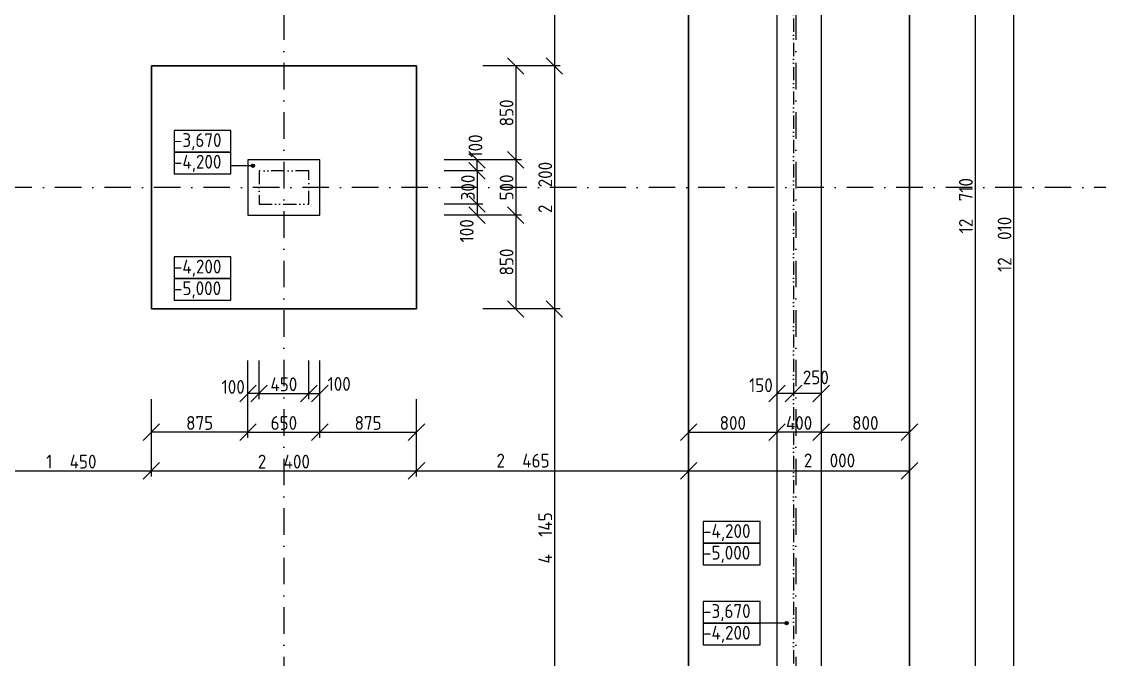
# Model space of a CAD drawing. Extents: x 4511820 to 5180432, y -1526536 to -944957.
# Drawn here: x 5102372 to 5112132, y -1464161 to -1458386 of the extents above; entities that cross this region are included whole.
import ezdxf

# ---------------------------------------------------------------- set-up
doc = ezdxf.new("R2010")
doc.units = 0
doc.header["$MEASUREMENT"] = 0
doc.linetypes.add('ACAD_ISO12W100', pattern=[22, 12, -3, 0.5, -3, 0.5, -3])
doc.linetypes.add('BODKOCIARKOVANA_3', pattern=[5.6, 3, -1.3, 0, -1.3])
doc.layers.get('0').update_dxf_attribs({"linetype": 'CONTINUOUS'})
doc.layers.get('Defpoints').update_dxf_attribs({"color": 61, "linetype": 'CONTINUOUS'})
for name, color, linetype in [('KÓTY', 4, 'CONTINUOUS'), ('MÚRY', 1, 'CONTINUOUS'), ('osi', 253, 'CONTINUOUS'), ('TENKÁ', 7, 'CONTINUOUS')]:
    doc.layers.add(name, color=color, linetype=linetype)
doc.styles.add('STYLE1', font='isocp.shx')
doc.dimstyles.new('STANDARD-50', dxfattribs={"dimtxt": 125, "dimasz": 150, "dimexe": 10, "dimexo": 200, "dimgap": 20, "dimtad": 1, "dimdsep": 46, "dimlunit": 6, "dimtxsty": 'STYLE1', "dimblk1": 'OBLIQUE', "dimblk2": 'OBLIQUE', "dimsah": 1, "dimcen": 2.5, "dimse1": 1, "dimse2": 1, "dimadec": 0, "dimazin": 0, "dimtfac": 1, "dimtmove": 1, "dimatfit": 3, "dimldrblk": 'OBLIQUE', "dimfxl": 1, "dimtolj": 1, "dimtzin": 0, "dimarcsym": 0})

# ---------------------------------------------------------------- blocks, each defined once
blk = doc.blocks.new('_OBLIQUE')
at = {"color": 0, "linetype": 'ByBlock'}
blk.add_line((-0.5, -0.5), (0.5, 0.5), dxfattribs=at)
blk = doc.blocks.new('*D37523')
at = {"layer": 'Defpoints', "color": 0}
for p in [(5103547.5, -1461088), (5105947.5, -1461088), (5105947.5, -1462452.5)]:
    blk.add_point(p, dxfattribs=at)
at = {"layer": 'KÓTY', "color": 0, "lineweight": -2}
blk.add_line((5103547.5, -1462452.5), (5105947.5, -1462452.5), dxfattribs=at)
at = {"layer": 'KÓTY', "color": 0, "linetype": 'ByBlock', "lineweight": -2, "xscale": 150, "yscale": 150, "zscale": 150, "rotation": 180}
blk.add_blockref('_OBLIQUE', (5103547.5, -1462452.5), dxfattribs=at)
at = {"layer": 'KÓTY', "color": 0, "linetype": 'ByBlock', "lineweight": -2, "xscale": 150, "yscale": 150, "zscale": 150}
blk.add_blockref('_OBLIQUE', (5105947.5, -1462452.5), dxfattribs=at)
at = {"layer": 'KÓTY', "color": 0, "insert": (5104747.5, -1462370), "char_height": 125, "attachment_point": 5, "style": 'STYLE1'}
blk.add_mtext('\\A1;2ﾠ400', dxfattribs=at)
blk = doc.blocks.new('*D37524')
at = {"layer": 'Defpoints', "color": 0}
for p in [(5103547.5, -1460238), (5104422.5, -1460238), (5103547.5, -1462102.5)]:
    blk.add_point(p, dxfattribs=at)
at = {"layer": 'KÓTY', "color": 0, "lineweight": -2}
blk.add_line((5104422.5, -1462102.5), (5103547.5, -1462102.5), dxfattribs=at)
at = {"layer": 'KÓTY', "color": 0, "linetype": 'ByBlock', "lineweight": -2, "xscale": 150, "yscale": 150, "zscale": 150, "rotation": 180}
blk.add_blockref('_OBLIQUE', (5103547.5, -1462102.5), dxfattribs=at)
at = {"layer": 'KÓTY', "color": 0, "linetype": 'ByBlock', "lineweight": -2, "xscale": 150, "yscale": 150, "zscale": 150}
blk.add_blockref('_OBLIQUE', (5104422.5, -1462102.5), dxfattribs=at)
at = {"layer": 'KÓTY', "color": 0, "insert": (5103985, -1462020), "char_height": 125, "attachment_point": 5, "style": 'STYLE1'}
blk.add_mtext('\\A1;875', dxfattribs=at)
blk = doc.blocks.new('*D37525')
at = {"layer": 'Defpoints', "color": 0}
for p in [(5104522.5, -1460138), (5104972.5, -1460138), (5104972.5, -1461752.5)]:
    blk.add_point(p, dxfattribs=at)
at = {"layer": 'KÓTY', "color": 0, "lineweight": -2}
blk.add_line((5104522.5, -1461752.5), (5104972.5, -1461752.5), dxfattribs=at)
at = {"layer": 'KÓTY', "color": 0, "linetype": 'ByBlock', "lineweight": -2, "xscale": 150, "yscale": 150, "zscale": 150, "rotation": 180}
blk.add_blockref('_OBLIQUE', (5104522.5, -1461752.5), dxfattribs=at)
at = {"layer": 'KÓTY', "color": 0, "linetype": 'ByBlock', "lineweight": -2, "xscale": 150, "yscale": 150, "zscale": 150}
blk.add_blockref('_OBLIQUE', (5104972.5, -1461752.5), dxfattribs=at)
at = {"layer": 'KÓTY', "color": 0, "insert": (5104747.5, -1461670), "char_height": 125, "attachment_point": 5, "style": 'STYLE1'}
blk.add_mtext('\\A1;450', dxfattribs=at)
blk = doc.blocks.new('*D37526')
at = {"layer": 'Defpoints', "color": 0}
for p in [(5104422.5, -1460238), (5105072.5, -1460238), (5105072.5, -1462102.5)]:
    blk.add_point(p, dxfattribs=at)
at = {"layer": 'KÓTY', "color": 0, "lineweight": -2}
blk.add_line((5104422.5, -1462102.5), (5105072.5, -1462102.5), dxfattribs=at)
at = {"layer": 'KÓTY', "color": 0, "linetype": 'ByBlock', "lineweight": -2, "xscale": 150, "yscale": 150, "zscale": 150, "rotation": 180}
blk.add_blockref('_OBLIQUE', (5104422.5, -1462102.5), dxfattribs=at)
at = {"layer": 'KÓTY', "color": 0, "linetype": 'ByBlock', "lineweight": -2, "xscale": 150, "yscale": 150, "zscale": 150}
blk.add_blockref('_OBLIQUE', (5105072.5, -1462102.5), dxfattribs=at)
at = {"layer": 'KÓTY', "color": 0, "insert": (5104747.5, -1462020), "char_height": 125, "attachment_point": 5, "style": 'STYLE1'}
blk.add_mtext('\\A1;650', dxfattribs=at)
blk = doc.blocks.new('*D37527')
at = {"layer": 'Defpoints', "color": 0}
for p in [(5105072.5, -1460238), (5105947.5, -1460238), (5105947.5, -1462102.5)]:
    blk.add_point(p, dxfattribs=at)
at = {"layer": 'KÓTY', "color": 0, "lineweight": -2}
blk.add_line((5105072.5, -1462102.5), (5105947.5, -1462102.5), dxfattribs=at)
at = {"layer": 'KÓTY', "color": 0, "linetype": 'ByBlock', "lineweight": -2, "xscale": 150, "yscale": 150, "zscale": 150, "rotation": 180}
blk.add_blockref('_OBLIQUE', (5105072.5, -1462102.5), dxfattribs=at)
at = {"layer": 'KÓTY', "color": 0, "linetype": 'ByBlock', "lineweight": -2, "xscale": 150, "yscale": 150, "zscale": 150}
blk.add_blockref('_OBLIQUE', (5105947.5, -1462102.5), dxfattribs=at)
at = {"layer": 'KÓTY', "color": 0, "insert": (5105510, -1462020), "char_height": 125, "attachment_point": 5, "style": 'STYLE1'}
blk.add_mtext('\\A1;875', dxfattribs=at)
blk = doc.blocks.new('*D37528')
at = {"layer": 'Defpoints', "color": 0}
for p in [(5104972.5, -1460138), (5105072.5, -1460138), (5105072.5, -1461752.5)]:
    blk.add_point(p, dxfattribs=at)
at = {"layer": 'KÓTY', "color": 0, "lineweight": -2}
blk.add_line((5104972.5, -1461752.5), (5105072.5, -1461752.5), dxfattribs=at)
at = {"layer": 'KÓTY', "color": 0, "linetype": 'ByBlock', "lineweight": -2, "xscale": 150, "yscale": 150, "zscale": 150, "rotation": 180}
blk.add_blockref('_OBLIQUE', (5104972.5, -1461752.5), dxfattribs=at)
at = {"layer": 'KÓTY', "color": 0, "linetype": 'ByBlock', "lineweight": -2, "xscale": 150, "yscale": 150, "zscale": 150}
blk.add_blockref('_OBLIQUE', (5105072.5, -1461752.5), dxfattribs=at)
at = {"layer": 'KÓTY', "color": 0, "insert": (5105248, -1461666.5), "char_height": 125, "attachment_point": 5, "style": 'STYLE1'}
blk.add_mtext('\\A1;100', dxfattribs=at)
blk = doc.blocks.new('*D37529')
at = {"layer": 'Defpoints', "color": 0}
for p in [(5104422.5, -1460138), (5104522.5, -1460138), (5104422.5, -1461752.5)]:
    blk.add_point(p, dxfattribs=at)
at = {"layer": 'KÓTY', "color": 0, "lineweight": -2}
blk.add_line((5104522.5, -1461752.5), (5104422.5, -1461752.5), dxfattribs=at)
at = {"layer": 'KÓTY', "color": 0, "linetype": 'ByBlock', "lineweight": -2, "xscale": 150, "yscale": 150, "zscale": 150, "rotation": 180}
blk.add_blockref('_OBLIQUE', (5104422.5, -1461752.5), dxfattribs=at)
at = {"layer": 'KÓTY', "color": 0, "linetype": 'ByBlock', "lineweight": -2, "xscale": 150, "yscale": 150, "zscale": 150}
blk.add_blockref('_OBLIQUE', (5104522.5, -1461752.5), dxfattribs=at)
at = {"layer": 'KÓTY', "color": 0, "insert": (5104288.5, -1461693.5), "char_height": 125, "attachment_point": 5, "style": 'STYLE1'}
blk.add_mtext('\\A1;100', dxfattribs=at)
blk = doc.blocks.new('*D37539')
at = {"layer": 'Defpoints', "color": 0}
for p in [(5103547.5, -1460988), (5102097.5, -1461088), (5103547.5, -1462452.5)]:
    blk.add_point(p, dxfattribs=at)
at = {"layer": 'KÓTY', "color": 0, "lineweight": -2}
blk.add_line((5102097.5, -1462452.5), (5103547.5, -1462452.5), dxfattribs=at)
at = {"layer": 'KÓTY', "color": 0, "linetype": 'ByBlock', "lineweight": -2, "xscale": 150, "yscale": 150, "zscale": 150, "rotation": 180}
blk.add_blockref('_OBLIQUE', (5102097.5, -1462452.5), dxfattribs=at)
at = {"layer": 'KÓTY', "color": 0, "linetype": 'ByBlock', "lineweight": -2, "xscale": 150, "yscale": 150, "zscale": 150}
blk.add_blockref('_OBLIQUE', (5103547.5, -1462452.5), dxfattribs=at)
at = {"layer": 'KÓTY', "color": 0, "insert": (5102822.5, -1462370), "char_height": 125, "attachment_point": 5, "style": 'STYLE1'}
blk.add_mtext('\\A1;1ﾠ450', dxfattribs=at)
blk = doc.blocks.new('*D37540')
at = {"layer": 'Defpoints', "color": 0}
for p in [(5105947.5, -1460988), (5108412.5, -1460988), (5108412.5, -1462452.5)]:
    blk.add_point(p, dxfattribs=at)
at = {"layer": 'KÓTY', "color": 0, "lineweight": -2}
blk.add_line((5105947.5, -1462452.5), (5108412.5, -1462452.5), dxfattribs=at)
at = {"layer": 'KÓTY', "color": 0, "linetype": 'ByBlock', "lineweight": -2, "xscale": 150, "yscale": 150, "zscale": 150, "rotation": 180}
blk.add_blockref('_OBLIQUE', (5105947.5, -1462452.5), dxfattribs=at)
at = {"layer": 'KÓTY', "color": 0, "linetype": 'ByBlock', "lineweight": -2, "xscale": 150, "yscale": 150, "zscale": 150}
blk.add_blockref('_OBLIQUE', (5108412.5, -1462452.5), dxfattribs=at)
at = {"layer": 'KÓTY', "color": 0, "insert": (5106913, -1462361), "char_height": 125, "attachment_point": 5, "style": 'STYLE1'}
blk.add_mtext('\\A1;2ﾠ465', dxfattribs=at)
blk = doc.blocks.new('*D37541')
at = {"layer": 'Defpoints', "color": 0}
for p in [(5108412.5, -1462452.5), (5110412.5, -1462452.5), (5110412.5, -1462452.5)]:
    blk.add_point(p, dxfattribs=at)
at = {"layer": 'KÓTY', "color": 0, "lineweight": -2}
blk.add_line((5108412.5, -1462452.5), (5110412.5, -1462452.5), dxfattribs=at)
at = {"layer": 'KÓTY', "color": 0, "linetype": 'ByBlock', "lineweight": -2, "xscale": 150, "yscale": 150, "zscale": 150, "rotation": 180}
blk.add_blockref('_OBLIQUE', (5108412.5, -1462452.5), dxfattribs=at)
at = {"layer": 'KÓTY', "color": 0, "linetype": 'ByBlock', "lineweight": -2, "xscale": 150, "yscale": 150, "zscale": 150}
blk.add_blockref('_OBLIQUE', (5110412.5, -1462452.5), dxfattribs=at)
at = {"layer": 'KÓTY', "color": 0, "insert": (5109688, -1462359.5), "char_height": 125, "attachment_point": 5, "style": 'STYLE1'}
blk.add_mtext('\\A1;2ﾠ000', dxfattribs=at)
blk = doc.blocks.new('*D37579')
at = {"layer": 'Defpoints', "color": 0}
for p in [(5109212.5, -1462102.5), (5108412.5, -1462452.5), (5109212.5, -1462452.5)]:
    blk.add_point(p, dxfattribs=at)
at = {"layer": 'KÓTY', "color": 0, "lineweight": -2}
blk.add_line((5108412.5, -1462102.5), (5109212.5, -1462102.5), dxfattribs=at)
at = {"layer": 'KÓTY', "color": 0, "linetype": 'ByBlock', "lineweight": -2, "xscale": 150, "yscale": 150, "zscale": 150, "rotation": 180}
blk.add_blockref('_OBLIQUE', (5108412.5, -1462102.5), dxfattribs=at)
at = {"layer": 'KÓTY', "color": 0, "linetype": 'ByBlock', "lineweight": -2, "xscale": 150, "yscale": 150, "zscale": 150}
blk.add_blockref('_OBLIQUE', (5109212.5, -1462102.5), dxfattribs=at)
at = {"layer": 'KÓTY', "color": 0, "insert": (5108812.5, -1462020), "char_height": 125, "attachment_point": 5, "style": 'STYLE1'}
blk.add_mtext('\\A1;800', dxfattribs=at)
blk = doc.blocks.new('*D37580')
at = {"layer": 'Defpoints', "color": 0}
for p in [(5110412.5, -1462102.5), (5109612.5, -1462452.5), (5110412.5, -1462452.5)]:
    blk.add_point(p, dxfattribs=at)
at = {"layer": 'KÓTY', "color": 0, "lineweight": -2}
blk.add_line((5109612.5, -1462102.5), (5110412.5, -1462102.5), dxfattribs=at)
at = {"layer": 'KÓTY', "color": 0, "linetype": 'ByBlock', "lineweight": -2, "xscale": 150, "yscale": 150, "zscale": 150, "rotation": 180}
blk.add_blockref('_OBLIQUE', (5109612.5, -1462102.5), dxfattribs=at)
at = {"layer": 'KÓTY', "color": 0, "linetype": 'ByBlock', "lineweight": -2, "xscale": 150, "yscale": 150, "zscale": 150}
blk.add_blockref('_OBLIQUE', (5110412.5, -1462102.5), dxfattribs=at)
at = {"layer": 'KÓTY', "color": 0, "insert": (5110012.5, -1462020), "char_height": 125, "attachment_point": 5, "style": 'STYLE1'}
blk.add_mtext('\\A1;800', dxfattribs=at)
blk = doc.blocks.new('*D37581')
at = {"layer": 'Defpoints', "color": 0}
for p in [(5109212.5, -1462102.5), (5109212.5, -1462452.5), (5109612.5, -1462452.5)]:
    blk.add_point(p, dxfattribs=at)
at = {"layer": 'KÓTY', "color": 0, "lineweight": -2}
blk.add_line((5109612.5, -1462102.5), (5109212.5, -1462102.5), dxfattribs=at)
at = {"layer": 'KÓTY', "color": 0, "linetype": 'ByBlock', "lineweight": -2, "xscale": 150, "yscale": 150, "zscale": 150, "rotation": 180}
blk.add_blockref('_OBLIQUE', (5109212.5, -1462102.5), dxfattribs=at)
at = {"layer": 'KÓTY', "color": 0, "linetype": 'ByBlock', "lineweight": -2, "xscale": 150, "yscale": 150, "zscale": 150}
blk.add_blockref('_OBLIQUE', (5109612.5, -1462102.5), dxfattribs=at)
at = {"layer": 'KÓTY', "color": 0, "insert": (5109412.5, -1462020), "char_height": 125, "attachment_point": 5, "style": 'STYLE1'}
blk.add_mtext('\\A1;400', dxfattribs=at)
blk = doc.blocks.new('*D37582')
at = {"layer": 'Defpoints', "color": 0}
for p in [(5109362.5, -1461752.5), (5109362.5, -1462102.5), (5109612.5, -1462102.5)]:
    blk.add_point(p, dxfattribs=at)
at = {"layer": 'KÓTY', "color": 0, "lineweight": -2}
blk.add_line((5109612.5, -1461752.5), (5109362.5, -1461752.5), dxfattribs=at)
at = {"layer": 'KÓTY', "color": 0, "linetype": 'ByBlock', "lineweight": -2, "xscale": 150, "yscale": 150, "zscale": 150, "rotation": 180}
blk.add_blockref('_OBLIQUE', (5109362.5, -1461752.5), dxfattribs=at)
at = {"layer": 'KÓTY', "color": 0, "linetype": 'ByBlock', "lineweight": -2, "xscale": 150, "yscale": 150, "zscale": 150}
blk.add_blockref('_OBLIQUE', (5109612.5, -1461752.5), dxfattribs=at)
at = {"layer": 'KÓTY', "color": 0, "insert": (5109564, -1461607.5), "char_height": 125, "attachment_point": 5, "style": 'STYLE1'}
blk.add_mtext('\\A1;250', dxfattribs=at)
blk = doc.blocks.new('*D37583')
at = {"layer": 'Defpoints', "color": 0}
for p in [(5109212.5, -1461752.5), (5109212.5, -1461752.5), (5109362.5, -1461752.5)]:
    blk.add_point(p, dxfattribs=at)
at = {"layer": 'KÓTY', "color": 0, "lineweight": -2}
blk.add_line((5109362.5, -1461752.5), (5109212.5, -1461752.5), dxfattribs=at)
at = {"layer": 'KÓTY', "color": 0, "linetype": 'ByBlock', "lineweight": -2, "xscale": 150, "yscale": 150, "zscale": 150, "rotation": 180}
blk.add_blockref('_OBLIQUE', (5109212.5, -1461752.5), dxfattribs=at)
at = {"layer": 'KÓTY', "color": 0, "linetype": 'ByBlock', "lineweight": -2, "xscale": 150, "yscale": 150, "zscale": 150}
blk.add_blockref('_OBLIQUE', (5109362.5, -1461752.5), dxfattribs=at)
at = {"layer": 'KÓTY', "color": 0, "insert": (5109067, -1461678.5), "char_height": 125, "attachment_point": 5, "style": 'STYLE1'}
blk.add_mtext('\\A1;150', dxfattribs=at)
blk = doc.blocks.new('*D37600')
at = {"layer": 'Defpoints', "color": 0}
for p in [(5105947.5, -1460988), (5105997.5, -1465133), (5107196.5, -1465133)]:
    blk.add_point(p, dxfattribs=at)
at = {"layer": 'KÓTY', "color": 0, "lineweight": -2}
blk.add_line((5107196.5, -1460988), (5107196.5, -1465133), dxfattribs=at)
at = {"layer": 'KÓTY', "color": 0, "linetype": 'ByBlock', "lineweight": -2, "xscale": 150, "yscale": 150, "zscale": 150}
for p, rotation in [((5107196.5, -1460988), 90), ((5107196.5, -1465133), 270)]:
    blk.add_blockref('_OBLIQUE', p, dxfattribs=dict(at, rotation=rotation))
at = {"layer": 'KÓTY', "color": 0, "insert": (5107114, -1463060.5), "char_height": 125, "attachment_point": 5, "rotation": 90, "style": 'STYLE1'}
blk.add_mtext('\\A1;4ﾠ145', dxfattribs=at)
blk = doc.blocks.new('*D37601')
at = {"layer": 'Defpoints', "color": 0}
for p in [(5105947.5, -1458788), (5105947.5, -1460988), (5107196.5, -1460988)]:
    blk.add_point(p, dxfattribs=at)
at = {"layer": 'KÓTY', "color": 0, "lineweight": -2}
blk.add_line((5107196.5, -1458788), (5107196.5, -1460988), dxfattribs=at)
at = {"layer": 'KÓTY', "color": 0, "linetype": 'ByBlock', "lineweight": -2, "xscale": 150, "yscale": 150, "zscale": 150}
for p, rotation in [((5107196.5, -1458788), 90), ((5107196.5, -1460988), 270)]:
    blk.add_blockref('_OBLIQUE', p, dxfattribs=dict(at, rotation=rotation))
at = {"layer": 'KÓTY', "color": 0, "insert": (5107114, -1459888), "char_height": 125, "attachment_point": 5, "rotation": 90, "style": 'STYLE1'}
blk.add_mtext('\\A1;2ﾠ200', dxfattribs=at)
blk = doc.blocks.new('*D37602')
at = {"layer": 'Defpoints', "color": 0}
for p in [(5106022.5, -1454568), (5105947.5, -1458788), (5107196.5, -1458788)]:
    blk.add_point(p, dxfattribs=at)
at = {"layer": 'KÓTY', "color": 0, "lineweight": -2}
blk.add_line((5107196.5, -1454568), (5107196.5, -1458788), dxfattribs=at)
at = {"layer": 'KÓTY', "color": 0, "linetype": 'ByBlock', "lineweight": -2, "xscale": 150, "yscale": 150, "zscale": 150}
for p, rotation in [((5107196.5, -1454568), 90), ((5107196.5, -1458788), 270)]:
    blk.add_blockref('_OBLIQUE', p, dxfattribs=dict(at, rotation=rotation))
at = {"layer": 'KÓTY', "color": 0, "insert": (5107114, -1456678), "char_height": 125, "attachment_point": 5, "rotation": 90, "style": 'STYLE1'}
blk.add_mtext('\\A1;4ﾠ220', dxfattribs=at)
blk = doc.blocks.new('*D37606')
at = {"layer": 'Defpoints', "color": 0}
for p in [(5105072.5, -1459638), (5105072.5, -1460138), (5106846.5, -1460138)]:
    blk.add_point(p, dxfattribs=at)
at = {"layer": 'KÓTY', "color": 0, "lineweight": -2}
blk.add_line((5106846.5, -1459638), (5106846.5, -1460138), dxfattribs=at)
at = {"layer": 'KÓTY', "color": 0, "linetype": 'ByBlock', "lineweight": -2, "xscale": 150, "yscale": 150, "zscale": 150}
for p, rotation in [((5106846.5, -1459638), 90), ((5106846.5, -1460138), 270)]:
    blk.add_blockref('_OBLIQUE', p, dxfattribs=dict(at, rotation=rotation))
at = {"layer": 'KÓTY', "color": 0, "insert": (5106764, -1459888), "char_height": 125, "attachment_point": 5, "rotation": 90, "style": 'STYLE1'}
blk.add_mtext('\\A1;500', dxfattribs=at)
blk = doc.blocks.new('*D37607')
at = {"layer": 'Defpoints', "color": 0}
for p in [(5104972.5, -1459738), (5104972.5, -1460038), (5106496.5, -1460038)]:
    blk.add_point(p, dxfattribs=at)
at = {"layer": 'KÓTY', "color": 0, "lineweight": -2}
blk.add_line((5106496.5, -1459738), (5106496.5, -1460038), dxfattribs=at)
at = {"layer": 'KÓTY', "color": 0, "linetype": 'ByBlock', "lineweight": -2, "xscale": 150, "yscale": 150, "zscale": 150}
for p, rotation in [((5106496.5, -1459738), 90), ((5106496.5, -1460038), 270)]:
    blk.add_blockref('_OBLIQUE', p, dxfattribs=dict(at, rotation=rotation))
at = {"layer": 'KÓTY', "color": 0, "insert": (5106414, -1459888), "char_height": 125, "attachment_point": 5, "rotation": 90, "style": 'STYLE1'}
blk.add_mtext('\\A1;300', dxfattribs=at)
blk = doc.blocks.new('*D37608')
at = {"layer": 'Defpoints', "color": 0}
for p in [(5104972.5, -1459638), (5106496.5, -1459638), (5104972.5, -1459738)]:
    blk.add_point(p, dxfattribs=at)
at = {"layer": 'KÓTY', "color": 0, "lineweight": -2}
blk.add_line((5106496.5, -1459738), (5106496.5, -1459638), dxfattribs=at)
at = {"layer": 'KÓTY', "color": 0, "linetype": 'ByBlock', "lineweight": -2, "xscale": 150, "yscale": 150, "zscale": 150}
for p, rotation in [((5106496.5, -1459638), 90), ((5106496.5, -1459738), 270)]:
    blk.add_blockref('_OBLIQUE', p, dxfattribs=dict(at, rotation=rotation))
at = {"layer": 'KÓTY', "color": 0, "insert": (5106482, -1459513), "char_height": 125, "attachment_point": 5, "rotation": 90, "style": 'STYLE1'}
blk.add_mtext('\\A1;100', dxfattribs=at)
blk = doc.blocks.new('*D37609')
at = {"layer": 'Defpoints', "color": 0}
for p in [(5104972.5, -1460038), (5104972.5, -1460138), (5106496.5, -1460138)]:
    blk.add_point(p, dxfattribs=at)
at = {"layer": 'KÓTY', "color": 0, "lineweight": -2}
blk.add_line((5106496.5, -1460038), (5106496.5, -1460138), dxfattribs=at)
at = {"layer": 'KÓTY', "color": 0, "linetype": 'ByBlock', "lineweight": -2, "xscale": 150, "yscale": 150, "zscale": 150}
for p, rotation in [((5106496.5, -1460038), 90), ((5106496.5, -1460138), 270)]:
    blk.add_blockref('_OBLIQUE', p, dxfattribs=dict(at, rotation=rotation))
at = {"layer": 'KÓTY', "color": 0, "insert": (5106403, -1460280.5), "char_height": 125, "attachment_point": 5, "rotation": 90, "style": 'STYLE1'}
blk.add_mtext('\\A1;100', dxfattribs=at)
blk = doc.blocks.new('*D37610')
at = {"layer": 'Defpoints', "color": 0}
for p in [(5105947.5, -1458788), (5105072.5, -1459638), (5106846.5, -1459638)]:
    blk.add_point(p, dxfattribs=at)
at = {"layer": 'KÓTY', "color": 0, "lineweight": -2}
blk.add_line((5106846.5, -1458788), (5106846.5, -1459638), dxfattribs=at)
at = {"layer": 'KÓTY', "color": 0, "linetype": 'ByBlock', "lineweight": -2, "xscale": 150, "yscale": 150, "zscale": 150}
for p, rotation in [((5106846.5, -1458788), 90), ((5106846.5, -1459638), 270)]:
    blk.add_blockref('_OBLIQUE', p, dxfattribs=dict(at, rotation=rotation))
at = {"layer": 'KÓTY', "color": 0, "insert": (5106764, -1459213), "char_height": 125, "attachment_point": 5, "rotation": 90, "style": 'STYLE1'}
blk.add_mtext('\\A1;850', dxfattribs=at)
blk = doc.blocks.new('*D37611')
at = {"layer": 'Defpoints', "color": 0}
for p in [(5105947.5, -1460138), (5105072.5, -1460988), (5106846.5, -1460988)]:
    blk.add_point(p, dxfattribs=at)
at = {"layer": 'KÓTY', "color": 0, "lineweight": -2}
blk.add_line((5106846.5, -1460138), (5106846.5, -1460988), dxfattribs=at)
at = {"layer": 'KÓTY', "color": 0, "linetype": 'ByBlock', "lineweight": -2, "xscale": 150, "yscale": 150, "zscale": 150}
for p, rotation in [((5106846.5, -1460138), 90), ((5106846.5, -1460988), 270)]:
    blk.add_blockref('_OBLIQUE', p, dxfattribs=dict(at, rotation=rotation))
at = {"layer": 'KÓTY', "color": 0, "insert": (5106764, -1460563), "char_height": 125, "attachment_point": 5, "rotation": 90, "style": 'STYLE1'}
blk.add_mtext('\\A1;850', dxfattribs=at)
blk = doc.blocks.new('*D37787')
at = {"layer": 'Defpoints', "color": 0}
for p in [(5109612.5, -1453698), (5109612.5, -1466408), (5111005.5, -1466408)]:
    blk.add_point(p, dxfattribs=at)
at = {"layer": 'KÓTY', "color": 0, "lineweight": -2}
blk.add_line((5111005.5, -1453698), (5111005.5, -1466408), dxfattribs=at)
at = {"layer": 'KÓTY', "color": 0, "linetype": 'ByBlock', "lineweight": -2, "xscale": 150, "yscale": 150, "zscale": 150}
for p, rotation in [((5111005.5, -1453698), 90), ((5111005.5, -1466408), 270)]:
    blk.add_blockref('_OBLIQUE', p, dxfattribs=dict(at, rotation=rotation))
at = {"layer": 'KÓTY', "color": 0, "insert": (5110923, -1460053), "char_height": 125, "attachment_point": 5, "rotation": 90, "style": 'STYLE1'}
blk.add_mtext('\\A1;12ﾠ710', dxfattribs=at)
blk = doc.blocks.new('*D37788')
at = {"layer": 'Defpoints', "color": 0}
for p in [(5110412.5, -1454398), (5110412.5, -1466408), (5111355.5, -1466408)]:
    blk.add_point(p, dxfattribs=at)
at = {"layer": 'KÓTY', "color": 0, "lineweight": -2}
blk.add_line((5111355.5, -1454398), (5111355.5, -1466408), dxfattribs=at)
at = {"layer": 'KÓTY', "color": 0, "linetype": 'ByBlock', "lineweight": -2, "xscale": 150, "yscale": 150, "zscale": 150}
for p, rotation in [((5111355.5, -1454398), 90), ((5111355.5, -1466408), 270)]:
    blk.add_blockref('_OBLIQUE', p, dxfattribs=dict(at, rotation=rotation))
at = {"layer": 'KÓTY', "color": 0, "insert": (5111273, -1460403), "char_height": 125, "attachment_point": 5, "rotation": 90, "style": 'STYLE1'}
blk.add_mtext('\\A1;12ﾠ010', dxfattribs=at)

msp = doc.modelspace()

# ---------------------------------------------------------------- hatches: boundary and pattern name
at = {"layer": 'KÓTY', "ltscale": 0.25}
for points in [[(5104452, -1459692, 1), (5104482, -1459692, 1)], [(5109300, -1463846.25, 1), (5109300, -1463816.25, 1)]]:
    msp.add_hatch(color=256, dxfattribs=at).paths.add_polyline_path(points)

# ---------------------------------------------------------------- linework, layer by layer
at = {"layer": 'KÓTY'}
for p, q in [((5106899.903, -1458788), (5106549.903, -1458788)), ((5107249.903, -1458788), (5106899.903, -1458788)), ((5104467, -1459692), (5104267.816, -1459692)), ((5106549.903, -1459638), (5106199.903, -1459638)), ((5106899.903, -1459638), (5106549.903, -1459638)), ((5106549.903, -1459738), (5106199.903, -1459738)), ((5106549.903, -1460038), (5106199.903, -1460038)), ((5106549.903, -1460138), (5106199.903, -1460138)), ((5106899.903, -1460138), (5106549.903, -1460138)), ((5106899.903, -1460988), (5106549.903, -1460988)), ((5107249.903, -1460988), (5106899.903, -1460988)), ((5104422.5, -1461805.903), (5104422.5, -1461455.903)), ((5104522.5, -1461805.903), (5104522.5, -1461455.903)), ((5104972.5, -1461805.903), (5104972.5, -1461455.903)), ((5105072.5, -1461805.903), (5105072.5, -1461455.903)), ((5103547.5, -1462155.903), (5103547.5, -1461805.903)), ((5104422.5, -1462155.903), (5104422.5, -1461805.903)), ((5105072.5, -1462155.903), (5105072.5, -1461805.903)), ((5105947.5, -1462155.903), (5105947.5, -1461805.903)), ((5103547.5, -1462505.903), (5103547.5, -1462155.903)), ((5105947.5, -1462505.903), (5105947.5, -1462155.903)), ((5109315, -1463831.25), (5109058.816, -1463831.25))]:
    msp.add_line(p, q, dxfattribs=at)
at = {"layer": 'KÓTY', "ltscale": 0.25}
for centre in [(5104467, -1459692), (5109300, -1463831.25)]:
    msp.add_circle(centre, 15, dxfattribs=at)
at = {"layer": 'MÚRY', "linetype": 'Continuous', "lineweight": 30}
for p, q in [((5108412.5, -1452168), (5108412.5, -1467812.5)), ((5110412.5, -1454398), (5110412.5, -1467812.5)), ((5103547.5, -1458788), (5105947.5, -1458788)), ((5103547.5, -1460988), (5103547.5, -1458788)), ((5105947.5, -1460988), (5105947.5, -1458788)), ((5103547.5, -1460988), (5105947.5, -1460988))]:
    msp.add_line(p, q, dxfattribs=at)
at = {"layer": 'osi', "linetype": 'BODKOCIARKOVANA_3', "ltscale": 80}
for p, q in [((5104747.5, -1437250.906), (5104747.5, -1469178.809)), ((5109382.5, -1437250.906), (5109382.5, -1469178.809)), ((5158927.164, -1459888), (5092648, -1459888))]:
    msp.add_line(p, q, dxfattribs=at)
at = {"layer": 'TENKÁ', "color": 40, "linetype": 'ACAD_ISO12W100', "ltscale": 10}
msp.add_line((5109362.5, -1451318), (5109362.5, -1466408), dxfattribs=at)
at = {"layer": 'TENKÁ', "linetype": 'Continuous', "lineweight": 25}
for p, q in [((5109212.5, -1451368), (5109212.5, -1466408)), ((5109612.5, -1453698), (5109612.5, -1466408)), ((5105072.5, -1459638), (5104422.5, -1459638)), ((5104422.5, -1459638), (5104422.5, -1460138)), ((5105072.5, -1460138), (5105072.5, -1459638)), ((5104422.5, -1460138), (5105072.5, -1460138))]:
    msp.add_line(p, q, dxfattribs=at)
at = {"layer": 'TENKÁ', "ltscale": 0.25}
for points in [[(5104267.816, -1459567.5), (5104267.816, -1459371.25), (5103753.184, -1459371.25), (5103753.184, -1459567.5)], [(5104267.816, -1459763.75), (5104267.816, -1459567.5), (5103753.184, -1459567.5), (5103753.184, -1459763.75)], [(5104267.816, -1460712.75), (5104267.816, -1460516.5), (5103753.184, -1460516.5), (5103753.184, -1460712.75)], [(5104267.816, -1460909), (5104267.816, -1460712.75), (5103753.184, -1460712.75), (5103753.184, -1460909)], [(5109058.816, -1463106.802), (5109058.816, -1462910.552), (5108544.184, -1462910.552), (5108544.184, -1463106.802)], [(5109058.816, -1463303.052), (5109058.816, -1463106.802), (5108544.184, -1463106.802), (5108544.184, -1463303.052)], [(5109058.816, -1463831.25), (5109058.816, -1463635), (5108544.184, -1463635), (5108544.184, -1463831.25)], [(5109058.816, -1464027.5), (5109058.816, -1463831.25), (5108544.184, -1463831.25), (5108544.184, -1464027.5)]]:
    msp.add_lwpolyline(points, close=True, dxfattribs=at)
at = {"layer": 'TENKÁ', "color": 40, "linetype": 'ACAD_ISO12W100', "ltscale": 10}
msp.add_lwpolyline([(5104972.5, -1459738), (5104522.5, -1459738), (5104522.5, -1460038), (5104972.5, -1460038)], close=True, dxfattribs=at)

# ---------------------------------------------------------------- texts
at = {"layer": 'TENKÁ', "ltscale": 0.25, "style": 'STYLE1'}
for s, p in [('-3,670', (5103752.073, -1459521.451)), ('-4,200', (5103752.073, -1459717.701)), ('-4,200', (5103752.073, -1460666.701)), ('-5,000', (5103752.073, -1460862.951)), ('-4,200', (5108543.073, -1463060.753)), ('-5,000', (5108543.073, -1463257.003)), ('-3,670', (5108543.073, -1463785.201)), ('-4,200', (5108543.073, -1463981.451))]:
    msp.add_text(s, height=125, dxfattribs=at).set_placement(p)

# ---------------------------------------------------------------- dimensions: what is measured, and where the dimension line sits
at = {"layer": 'KÓTY'}
for base, p1, p2, picture, middle in [((5111005.5, -1466408), (5109612.5, -1453698), (5109612.5, -1466408), '*D37787', (5110922.957, -1460053)), ((5111355.5, -1466408), (5110412.5, -1454398), (5110412.5, -1466408), '*D37788', (5111272.957, -1460403)), ((5107196.5, -1458788), (5106022.5, -1454568), (5105947.5, -1458788), '*D37602', (5107113.957, -1456678)), ((5106846.5, -1459638), (5105947.5, -1458788), (5105072.5, -1459638), '*D37610', (5106764, -1459213)), ((5107196.5, -1460988), (5105947.5, -1458788), (5105947.5, -1460988), '*D37601', (5107113.957, -1459888)), ((5106846.5, -1460138), (5105072.5, -1459638), (5105072.5, -1460138), '*D37606', (5106764, -1459888)), ((5106496.5, -1460038), (5104972.5, -1459738), (5104972.5, -1460038), '*D37607', (5106414, -1459888)), ((5106846.5, -1460988), (5105947.5, -1460138), (5105072.5, -1460988), '*D37611', (5106764, -1460563)), ((5107196.5, -1465133), (5105947.5, -1460988), (5105997.5, -1465133), '*D37600', (5107113.957, -1463060.5))]:
    dim = msp.add_linear_dim(base=base, p1=p1, p2=p2, angle=90, dimstyle='STANDARD-50', override={"dimtxsty": 'STYLE1', "dimldrblk": 'OBLIQUE'}, dxfattribs=at)
    dim.commit()
    dim.dimension.update_dxf_attribs({"geometry": picture, "text_midpoint": middle})
for base, p1, p2, picture, middle in [((5106496.5, -1459638), (5104972.5, -1459738), (5104972.5, -1459638), '*D37608', (5106564.5, -1459513)), ((5106496.5, -1460138), (5104972.5, -1460038), (5104972.5, -1460138), '*D37609', (5106485.5, -1460280.5))]:
    dim = msp.add_linear_dim(base=base, p1=p1, p2=p2, angle=90, dimstyle='STANDARD-50', override={"dimtxsty": 'STYLE1', "dimldrblk": 'OBLIQUE'}, dxfattribs=at)
    dim.commit()
    dim.dimension.update_dxf_attribs({"geometry": picture, "text_midpoint": middle, "dimtype": 160})
for base, p1, p2, picture, middle in [((5104422.5, -1461752.5), (5104522.5, -1460138), (5104422.5, -1460138), '*D37529', (5104288.5, -1461776)), ((5105072.5, -1461752.5), (5104972.5, -1460138), (5105072.5, -1460138), '*D37528', (5105248, -1461749)), ((5108412.5, -1462452.5), (5105947.5, -1460988), (5108412.5, -1460988), '*D37540', (5106913, -1462443.5)), ((5109362.5, -1461752.5), (5109612.5, -1462102.5), (5109362.5, -1462102.5), '*D37582', (5109564, -1461690)), ((5109212.5, -1461752.5), (5109362.5, -1461752.5), (5109212.5, -1461752.5), '*D37583', (5109067, -1461761)), ((5110412.5, -1462452.5), (5108412.5, -1462452.5), (5110412.5, -1462452.5), '*D37541', (5109688, -1462442))]:
    dim = msp.add_linear_dim(base=base, p1=p1, p2=p2, dimstyle='STANDARD-50', override={"dimtxsty": 'STYLE1', "dimldrblk": 'OBLIQUE'}, dxfattribs=at)
    dim.commit()
    dim.dimension.update_dxf_attribs({"geometry": picture, "text_midpoint": middle, "dimtype": 160})
for base, p1, p2, picture, middle in [((5104972.5, -1461752.5), (5104522.5, -1460138), (5104972.5, -1460138), '*D37525', (5104747.5, -1461670)), ((5103547.5, -1462102.5), (5104422.5, -1460238), (5103547.5, -1460238), '*D37524', (5103985, -1462020)), ((5105072.5, -1462102.5), (5104422.5, -1460238), (5105072.5, -1460238), '*D37526', (5104747.5, -1462020)), ((5105947.5, -1462102.5), (5105072.5, -1460238), (5105947.5, -1460238), '*D37527', (5105510, -1462020)), ((5103547.5, -1462452.5), (5102097.5, -1461088), (5103547.5, -1460988), '*D37539', (5102822.5, -1462369.957)), ((5105947.5, -1462452.5), (5103547.5, -1461088), (5105947.5, -1461088), '*D37523', (5104747.5, -1462369.957)), ((5109212.5, -1462102.5), (5108412.5, -1462452.5), (5109212.5, -1462452.5), '*D37579', (5108812.5, -1462020)), ((5109212.5, -1462102.5), (5109612.5, -1462452.5), (5109212.5, -1462452.5), '*D37581', (5109412.5, -1462020)), ((5110412.5, -1462102.5), (5109612.5, -1462452.5), (5110412.5, -1462452.5), '*D37580', (5110012.5, -1462020))]:
    dim = msp.add_linear_dim(base=base, p1=p1, p2=p2, dimstyle='STANDARD-50', override={"dimtxsty": 'STYLE1', "dimldrblk": 'OBLIQUE'}, dxfattribs=at)
    dim.commit()
    dim.dimension.update_dxf_attribs({"geometry": picture, "text_midpoint": middle})

doc.saveas('drawing.dxf')
